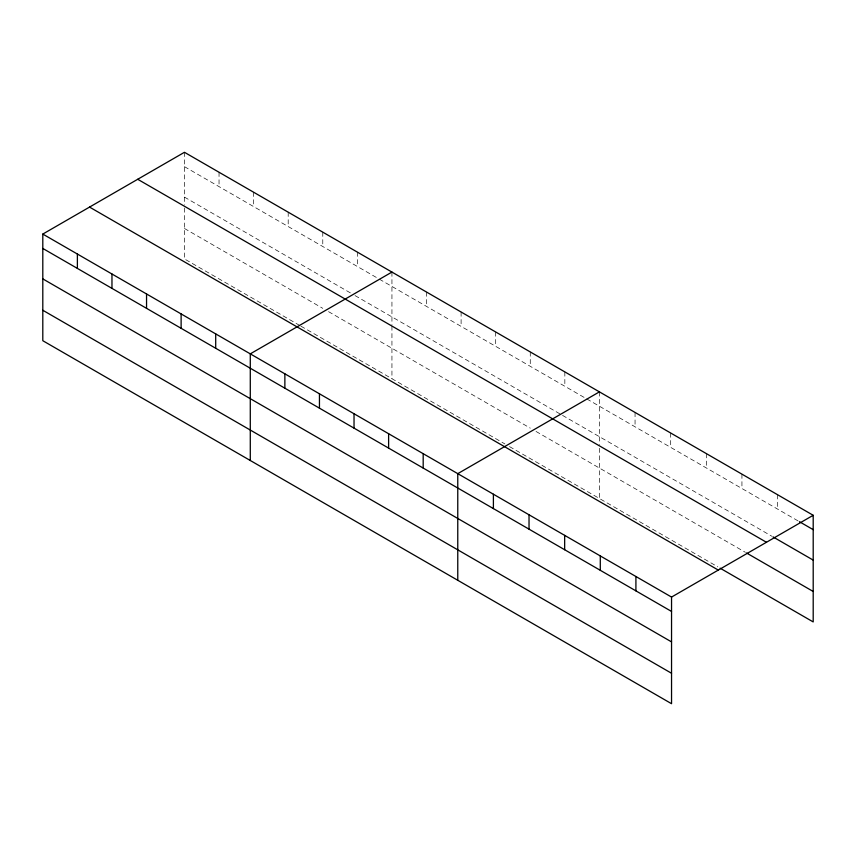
<?xml version="1.0" encoding="UTF-8"?>
<svg xmlns="http://www.w3.org/2000/svg" width="856" height="856" viewBox="0 0 856 856"><rect width="100%" height="100%" fill="white"/><g stroke="black" fill="none" stroke-linecap="round" stroke-linejoin="round"><path stroke-width="0.64" stroke-dasharray="4.28 3.21" d="M184.457 166.653L378.106 278.457M379.262 279.12L585.59 398.254M586.745 398.917L798.263 521.026M184.457 197.105L350.446 292.934M355.058 295.598L561.386 414.721M562.542 415.385L771.823 536.22M184.457 228.477L322.776 308.331M328.544 311.659L530.271 428.128M536.027 431.456L745.394 552.323M299.728 325.473L184.457 258.929L184.457 206.253M300.873 326.136L504.901 443.932M509.513 446.597L599.425 498.502L599.425 445.837M600.58 499.166L717.81 566.854M777.569 494.725L777.569 509.085M741.938 474.149L741.938 488.519M706.318 453.584L706.318 467.943M670.687 433.008L670.687 447.378M635.056 412.442L635.056 426.802M599.425 391.866L599.425 444.531M564.842 371.9L564.842 386.27M530.271 351.944L530.271 366.304M495.688 331.978L495.688 346.338M461.106 312.012L461.106 326.371M426.523 292.046L426.523 306.405M391.941 272.08L391.941 324.734M391.941 326.04L391.941 378.716M357.359 252.113L357.359 266.484M322.776 232.147L322.776 246.517M288.194 212.181L288.194 226.551M253.622 192.215L253.622 206.585M219.04 172.259L219.04 186.619M184.457 152.293L184.457 204.948"/><path stroke-width="1.28" d="M42.8 234.073L671.543 597.071L671.543 703.707L42.8 340.709L42.8 234.073L184.457 152.293L813.2 515.291L813.2 621.927L720.11 568.181M391.941 272.08L250.284 353.86L250.284 460.496M599.425 391.866L457.767 473.657L457.767 580.293M671.543 597.071L813.2 515.291M799.408 521.689L813.2 529.661M772.979 536.883L813.2 560.102M137.709 179.279L766.452 542.276M746.539 552.987L813.2 591.475M89.548 207.088L718.291 570.085M42.8 248.443L671.543 611.441M42.8 278.885L671.543 641.893M42.8 310.257L671.543 673.265M635.912 576.505L635.912 590.875M600.291 555.94L600.291 570.299M564.66 535.364L564.66 549.734M529.029 514.798L529.029 529.158M493.398 494.222L493.398 508.592M423.185 453.691L423.185 468.05M388.613 433.725L388.613 448.095M354.031 413.758L354.031 428.128M319.449 393.792L319.449 408.162M284.866 373.826L284.866 388.196M215.701 333.904L215.701 348.264M181.119 313.938L181.119 328.297M146.547 293.972L146.547 308.331M111.965 274.006L111.965 288.365M77.382 254.039L77.382 268.399"/></g></svg>
